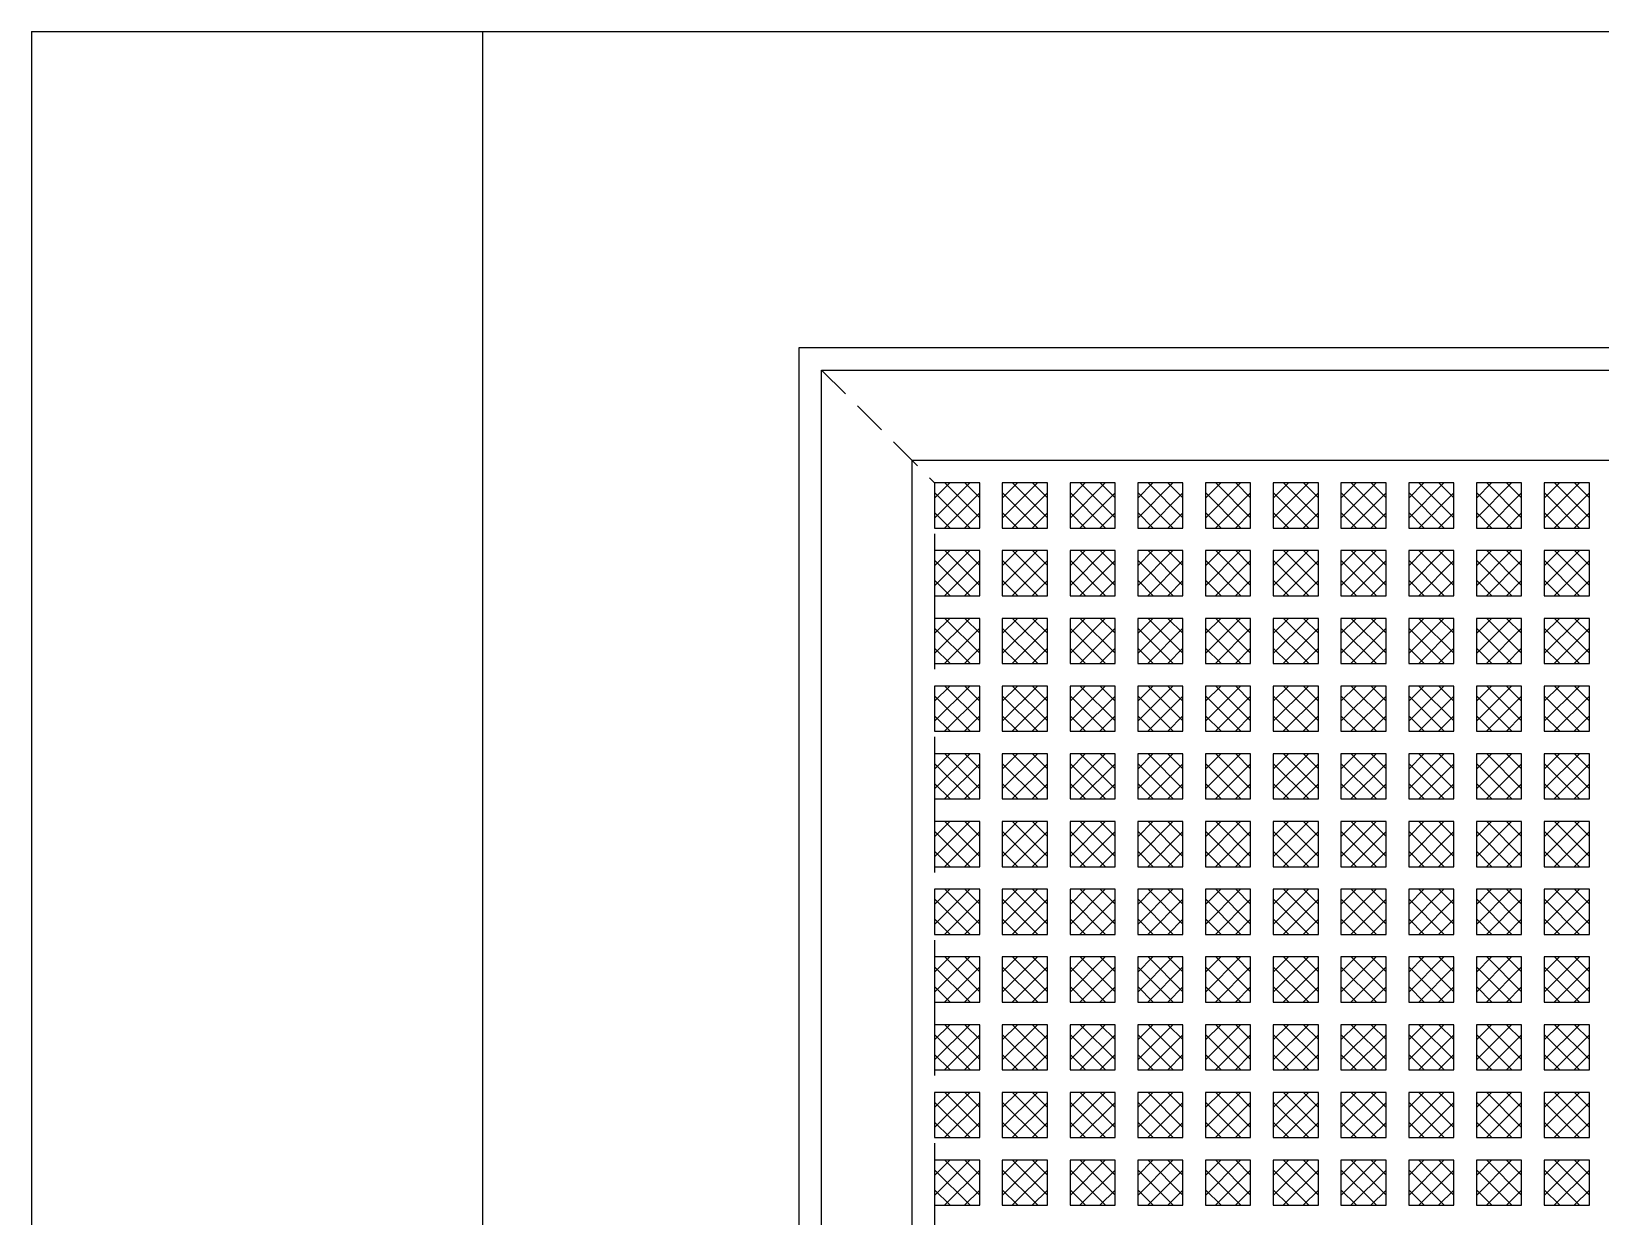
# Model space of a CAD drawing. Header units: millimetres. Extents: x -10022 to -9882, y 2919 to 3099.
# Drawn here: x -10022.1 to -9952.6, y 3046.5 to 3099 of the extents above; entities that cross this region are included whole.
import ezdxf

# ---------------------------------------------------------------- set-up
doc = ezdxf.new("R2010")
doc.units = ezdxf.units.MM
doc.header["$LTSCALE"] = 0.3
doc.linetypes.add('CENTER', pattern=[50.8, 31.75, -6.35, 6.35, -6.35])
doc.linetypes.add('DASHED', pattern=[0.75, 0.5, -0.25])
for name, color, linetype in [('1', 1, 'Continuous'), ('4', 4, 'DASHED'), ('5', 5, 'Continuous'), ('6', 6, 'CENTER')]:
    doc.layers.add(name, color=color, linetype=linetype)

# ---------------------------------------------------------------- blocks, each defined once
blk = doc.blocks.new('nap')
at = {"layer": '5'}
h = blk.add_hatch(dxfattribs=at)
h.set_pattern_fill('ANSI37', color=256, scale=5, style=0)
h.set_pattern_definition([(45, (-6417.2333, -32.8017), (-0.44194174, 0.44194174), []), (135, (-6417.2333, -32.8017), (-0.44194174, -0.44194174), [])])
h.paths.add_polyline_path([(7, 85), (5, 85), (5, 83), (7, 83)])
h = blk.add_hatch(dxfattribs=at)
h.set_pattern_fill('ANSI37', color=256, scale=5, style=0)
h.set_pattern_definition([(45, (-6414.2333, -32.8017), (-0.44194174, 0.44194174), []), (135, (-6414.2333, -32.8017), (-0.44194174, -0.44194174), [])])
h.paths.add_polyline_path([(10, 85), (8, 85), (8, 83), (10, 83)])
h = blk.add_hatch(dxfattribs=at)
h.set_pattern_fill('ANSI37', color=256, scale=5, style=0)
h.set_pattern_definition([(45, (-6411.2333, -32.8017), (-0.44194174, 0.44194174), []), (135, (-6411.2333, -32.8017), (-0.44194174, -0.44194174), [])])
h.paths.add_polyline_path([(13, 85), (11, 85), (11, 83), (13, 83)])
h = blk.add_hatch(dxfattribs=at)
h.set_pattern_fill('ANSI37', color=256, scale=5, style=0)
h.set_pattern_definition([(45, (-6408.2333, -32.8017), (-0.44194174, 0.44194174), []), (135, (-6408.2333, -32.8017), (-0.44194174, -0.44194174), [])])
h.paths.add_polyline_path([(16, 85), (14, 85), (14, 83), (16, 83)])
h = blk.add_hatch(dxfattribs=at)
h.set_pattern_fill('ANSI37', color=256, scale=5, style=0)
h.set_pattern_definition([(45, (-6405.2333, -32.8017), (-0.44194174, 0.44194174), []), (135, (-6405.2333, -32.8017), (-0.44194174, -0.44194174), [])])
h.paths.add_polyline_path([(19, 85), (17, 85), (17, 83), (19, 83)])
h = blk.add_hatch(dxfattribs=at)
h.set_pattern_fill('ANSI37', color=256, scale=5, style=0)
h.set_pattern_definition([(45, (-6402.2333, -32.8017), (-0.44194174, 0.44194174), []), (135, (-6402.2333, -32.8017), (-0.44194174, -0.44194174), [])])
h.paths.add_polyline_path([(22, 85), (20, 85), (20, 83), (22, 83)])
h = blk.add_hatch(dxfattribs=at)
h.set_pattern_fill('ANSI37', color=256, scale=5, style=0)
h.set_pattern_definition([(45, (-6399.2333, -32.8017), (-0.44194174, 0.44194174), []), (135, (-6399.2333, -32.8017), (-0.44194174, -0.44194174), [])])
h.paths.add_polyline_path([(25, 85), (23, 85), (23, 83), (25, 83)])
h = blk.add_hatch(dxfattribs=at)
h.set_pattern_fill('ANSI37', color=256, scale=5, style=0)
h.set_pattern_definition([(45, (-6396.2333, -32.8017), (-0.44194174, 0.44194174), []), (135, (-6396.2333, -32.8017), (-0.44194174, -0.44194174), [])])
h.paths.add_polyline_path([(28, 85), (26, 85), (26, 83), (28, 83)])
h = blk.add_hatch(dxfattribs=at)
h.set_pattern_fill('ANSI37', color=256, scale=5, style=0)
h.set_pattern_definition([(45, (-6393.2333, -32.8017), (-0.44194174, 0.44194174), []), (135, (-6393.2333, -32.8017), (-0.44194174, -0.44194174), [])])
h.paths.add_polyline_path([(31, 85), (29, 85), (29, 83), (31, 83)])
h = blk.add_hatch(dxfattribs=at)
h.set_pattern_fill('ANSI37', color=256, scale=5, style=0)
h.set_pattern_definition([(45, (-6390.2333, -32.8017), (-0.44194174, 0.44194174), []), (135, (-6390.2333, -32.8017), (-0.44194174, -0.44194174), [])])
h.paths.add_polyline_path([(34, 85), (32, 85), (32, 83), (34, 83)])
h = blk.add_hatch(dxfattribs=at)
h.set_pattern_fill('ANSI37', color=256, scale=5, style=0)
h.set_pattern_definition([(45, (-6417.2333, -35.8017), (-0.44194174, 0.44194174), []), (135, (-6417.2333, -35.8017), (-0.44194174, -0.44194174), [])])
h.paths.add_polyline_path([(7, 82), (5, 82), (5, 80), (7, 80)])
h = blk.add_hatch(dxfattribs=at)
h.set_pattern_fill('ANSI37', color=256, scale=5, style=0)
h.set_pattern_definition([(45, (-6414.2333, -35.8017), (-0.44194174, 0.44194174), []), (135, (-6414.2333, -35.8017), (-0.44194174, -0.44194174), [])])
h.paths.add_polyline_path([(10, 82), (8, 82), (8, 80), (10, 80)])
h = blk.add_hatch(dxfattribs=at)
h.set_pattern_fill('ANSI37', color=256, scale=5, style=0)
h.set_pattern_definition([(45, (-6411.2333, -35.8017), (-0.44194174, 0.44194174), []), (135, (-6411.2333, -35.8017), (-0.44194174, -0.44194174), [])])
h.paths.add_polyline_path([(13, 82), (11, 82), (11, 80), (13, 80)])
h = blk.add_hatch(dxfattribs=at)
h.set_pattern_fill('ANSI37', color=256, scale=5, style=0)
h.set_pattern_definition([(45, (-6408.2333, -35.8017), (-0.44194174, 0.44194174), []), (135, (-6408.2333, -35.8017), (-0.44194174, -0.44194174), [])])
h.paths.add_polyline_path([(16, 82), (14, 82), (14, 80), (16, 80)])
h = blk.add_hatch(dxfattribs=at)
h.set_pattern_fill('ANSI37', color=256, scale=5, style=0)
h.set_pattern_definition([(45, (-6405.2333, -35.8017), (-0.44194174, 0.44194174), []), (135, (-6405.2333, -35.8017), (-0.44194174, -0.44194174), [])])
h.paths.add_polyline_path([(19, 82), (17, 82), (17, 80), (19, 80)])
h = blk.add_hatch(dxfattribs=at)
h.set_pattern_fill('ANSI37', color=256, scale=5, style=0)
h.set_pattern_definition([(45, (-6402.2333, -35.8017), (-0.44194174, 0.44194174), []), (135, (-6402.2333, -35.8017), (-0.44194174, -0.44194174), [])])
h.paths.add_polyline_path([(22, 82), (20, 82), (20, 80), (22, 80)])
h = blk.add_hatch(dxfattribs=at)
h.set_pattern_fill('ANSI37', color=256, scale=5, style=0)
h.set_pattern_definition([(45, (-6399.2333, -35.8017), (-0.44194174, 0.44194174), []), (135, (-6399.2333, -35.8017), (-0.44194174, -0.44194174), [])])
h.paths.add_polyline_path([(25, 82), (23, 82), (23, 80), (25, 80)])
h = blk.add_hatch(dxfattribs=at)
h.set_pattern_fill('ANSI37', color=256, scale=5, style=0)
h.set_pattern_definition([(45, (-6396.2333, -35.8017), (-0.44194174, 0.44194174), []), (135, (-6396.2333, -35.8017), (-0.44194174, -0.44194174), [])])
h.paths.add_polyline_path([(28, 82), (26, 82), (26, 80), (28, 80)])
h = blk.add_hatch(dxfattribs=at)
h.set_pattern_fill('ANSI37', color=256, scale=5, style=0)
h.set_pattern_definition([(45, (-6393.2333, -35.8017), (-0.44194174, 0.44194174), []), (135, (-6393.2333, -35.8017), (-0.44194174, -0.44194174), [])])
h.paths.add_polyline_path([(31, 82), (29, 82), (29, 80), (31, 80)])
h = blk.add_hatch(dxfattribs=at)
h.set_pattern_fill('ANSI37', color=256, scale=5, style=0)
h.set_pattern_definition([(45, (-6390.2333, -35.8017), (-0.44194174, 0.44194174), []), (135, (-6390.2333, -35.8017), (-0.44194174, -0.44194174), [])])
h.paths.add_polyline_path([(34, 82), (32, 82), (32, 80), (34, 80)])
h = blk.add_hatch(dxfattribs=at)
h.set_pattern_fill('ANSI37', color=256, scale=5, style=0)
h.set_pattern_definition([(45, (-6417.2333, -38.8017), (-0.44194174, 0.44194174), []), (135, (-6417.2333, -38.8017), (-0.44194174, -0.44194174), [])])
h.paths.add_polyline_path([(7, 79), (5, 79), (5, 77), (7, 77)])
h = blk.add_hatch(dxfattribs=at)
h.set_pattern_fill('ANSI37', color=256, scale=5, style=0)
h.set_pattern_definition([(45, (-6414.2333, -38.8017), (-0.44194174, 0.44194174), []), (135, (-6414.2333, -38.8017), (-0.44194174, -0.44194174), [])])
h.paths.add_polyline_path([(10, 79), (8, 79), (8, 77), (10, 77)])
h = blk.add_hatch(dxfattribs=at)
h.set_pattern_fill('ANSI37', color=256, scale=5, style=0)
h.set_pattern_definition([(45, (-6411.2333, -38.8017), (-0.44194174, 0.44194174), []), (135, (-6411.2333, -38.8017), (-0.44194174, -0.44194174), [])])
h.paths.add_polyline_path([(13, 79), (11, 79), (11, 77), (13, 77)])
h = blk.add_hatch(dxfattribs=at)
h.set_pattern_fill('ANSI37', color=256, scale=5, style=0)
h.set_pattern_definition([(45, (-6408.2333, -38.8017), (-0.44194174, 0.44194174), []), (135, (-6408.2333, -38.8017), (-0.44194174, -0.44194174), [])])
h.paths.add_polyline_path([(16, 79), (14, 79), (14, 77), (16, 77)])
h = blk.add_hatch(dxfattribs=at)
h.set_pattern_fill('ANSI37', color=256, scale=5, style=0)
h.set_pattern_definition([(45, (-6405.2333, -38.8017), (-0.44194174, 0.44194174), []), (135, (-6405.2333, -38.8017), (-0.44194174, -0.44194174), [])])
h.paths.add_polyline_path([(19, 79), (17, 79), (17, 77), (19, 77)])
h = blk.add_hatch(dxfattribs=at)
h.set_pattern_fill('ANSI37', color=256, scale=5, style=0)
h.set_pattern_definition([(45, (-6402.2333, -38.8017), (-0.44194174, 0.44194174), []), (135, (-6402.2333, -38.8017), (-0.44194174, -0.44194174), [])])
h.paths.add_polyline_path([(22, 79), (20, 79), (20, 77), (22, 77)])
h = blk.add_hatch(dxfattribs=at)
h.set_pattern_fill('ANSI37', color=256, scale=5, style=0)
h.set_pattern_definition([(45, (-6399.2333, -38.8017), (-0.44194174, 0.44194174), []), (135, (-6399.2333, -38.8017), (-0.44194174, -0.44194174), [])])
h.paths.add_polyline_path([(25, 79), (23, 79), (23, 77), (25, 77)])
h = blk.add_hatch(dxfattribs=at)
h.set_pattern_fill('ANSI37', color=256, scale=5, style=0)
h.set_pattern_definition([(45, (-6396.2333, -38.8017), (-0.44194174, 0.44194174), []), (135, (-6396.2333, -38.8017), (-0.44194174, -0.44194174), [])])
h.paths.add_polyline_path([(28, 79), (26, 79), (26, 77), (28, 77)])
h = blk.add_hatch(dxfattribs=at)
h.set_pattern_fill('ANSI37', color=256, scale=5, style=0)
h.set_pattern_definition([(45, (-6393.2333, -38.8017), (-0.44194174, 0.44194174), []), (135, (-6393.2333, -38.8017), (-0.44194174, -0.44194174), [])])
h.paths.add_polyline_path([(31, 79), (29, 79), (29, 77), (31, 77)])
h = blk.add_hatch(dxfattribs=at)
h.set_pattern_fill('ANSI37', color=256, scale=5, style=0)
h.set_pattern_definition([(45, (-6390.2333, -38.8017), (-0.44194174, 0.44194174), []), (135, (-6390.2333, -38.8017), (-0.44194174, -0.44194174), [])])
h.paths.add_polyline_path([(34, 79), (32, 79), (32, 77), (34, 77)])
h = blk.add_hatch(dxfattribs=at)
h.set_pattern_fill('ANSI37', color=256, scale=5, style=0)
h.set_pattern_definition([(45, (-6417.2333, -41.8017), (-0.44194174, 0.44194174), []), (135, (-6417.2333, -41.8017), (-0.44194174, -0.44194174), [])])
h.paths.add_polyline_path([(7, 76), (5, 76), (5, 74), (7, 74)])
h = blk.add_hatch(dxfattribs=at)
h.set_pattern_fill('ANSI37', color=256, scale=5, style=0)
h.set_pattern_definition([(45, (-6414.2333, -41.8017), (-0.44194174, 0.44194174), []), (135, (-6414.2333, -41.8017), (-0.44194174, -0.44194174), [])])
h.paths.add_polyline_path([(10, 76), (8, 76), (8, 74), (10, 74)])
h = blk.add_hatch(dxfattribs=at)
h.set_pattern_fill('ANSI37', color=256, scale=5, style=0)
h.set_pattern_definition([(45, (-6411.2333, -41.8017), (-0.44194174, 0.44194174), []), (135, (-6411.2333, -41.8017), (-0.44194174, -0.44194174), [])])
h.paths.add_polyline_path([(13, 76), (11, 76), (11, 74), (13, 74)])
h = blk.add_hatch(dxfattribs=at)
h.set_pattern_fill('ANSI37', color=256, scale=5, style=0)
h.set_pattern_definition([(45, (-6408.2333, -41.8017), (-0.44194174, 0.44194174), []), (135, (-6408.2333, -41.8017), (-0.44194174, -0.44194174), [])])
h.paths.add_polyline_path([(16, 76), (14, 76), (14, 74), (16, 74)])
h = blk.add_hatch(dxfattribs=at)
h.set_pattern_fill('ANSI37', color=256, scale=5, style=0)
h.set_pattern_definition([(45, (-6405.2333, -41.8017), (-0.44194174, 0.44194174), []), (135, (-6405.2333, -41.8017), (-0.44194174, -0.44194174), [])])
h.paths.add_polyline_path([(19, 76), (17, 76), (17, 74), (19, 74)])
h = blk.add_hatch(dxfattribs=at)
h.set_pattern_fill('ANSI37', color=256, scale=5, style=0)
h.set_pattern_definition([(45, (-6402.2333, -41.8017), (-0.44194174, 0.44194174), []), (135, (-6402.2333, -41.8017), (-0.44194174, -0.44194174), [])])
h.paths.add_polyline_path([(22, 76), (20, 76), (20, 74), (22, 74)])
h = blk.add_hatch(dxfattribs=at)
h.set_pattern_fill('ANSI37', color=256, scale=5, style=0)
h.set_pattern_definition([(45, (-6399.2333, -41.8017), (-0.44194174, 0.44194174), []), (135, (-6399.2333, -41.8017), (-0.44194174, -0.44194174), [])])
h.paths.add_polyline_path([(25, 76), (23, 76), (23, 74), (25, 74)])
h = blk.add_hatch(dxfattribs=at)
h.set_pattern_fill('ANSI37', color=256, scale=5, style=0)
h.set_pattern_definition([(45, (-6396.2333, -41.8017), (-0.44194174, 0.44194174), []), (135, (-6396.2333, -41.8017), (-0.44194174, -0.44194174), [])])
h.paths.add_polyline_path([(28, 76), (26, 76), (26, 74), (28, 74)])
h = blk.add_hatch(dxfattribs=at)
h.set_pattern_fill('ANSI37', color=256, scale=5, style=0)
h.set_pattern_definition([(45, (-6393.2333, -41.8017), (-0.44194174, 0.44194174), []), (135, (-6393.2333, -41.8017), (-0.44194174, -0.44194174), [])])
h.paths.add_polyline_path([(31, 76), (29, 76), (29, 74), (31, 74)])
h = blk.add_hatch(dxfattribs=at)
h.set_pattern_fill('ANSI37', color=256, scale=5, style=0)
h.set_pattern_definition([(45, (-6390.2333, -41.8017), (-0.44194174, 0.44194174), []), (135, (-6390.2333, -41.8017), (-0.44194174, -0.44194174), [])])
h.paths.add_polyline_path([(34, 76), (32, 76), (32, 74), (34, 74)])
h = blk.add_hatch(dxfattribs=at)
h.set_pattern_fill('ANSI37', color=256, scale=5, style=0)
h.set_pattern_definition([(45, (-6417.2333, -44.8017), (-0.44194174, 0.44194174), []), (135, (-6417.2333, -44.8017), (-0.44194174, -0.44194174), [])])
h.paths.add_polyline_path([(7, 73), (5, 73), (5, 71), (7, 71)])
h = blk.add_hatch(dxfattribs=at)
h.set_pattern_fill('ANSI37', color=256, scale=5, style=0)
h.set_pattern_definition([(45, (-6414.2333, -44.8017), (-0.44194174, 0.44194174), []), (135, (-6414.2333, -44.8017), (-0.44194174, -0.44194174), [])])
h.paths.add_polyline_path([(10, 73), (8, 73), (8, 71), (10, 71)])
h = blk.add_hatch(dxfattribs=at)
h.set_pattern_fill('ANSI37', color=256, scale=5, style=0)
h.set_pattern_definition([(45, (-6411.2333, -44.8017), (-0.44194174, 0.44194174), []), (135, (-6411.2333, -44.8017), (-0.44194174, -0.44194174), [])])
h.paths.add_polyline_path([(13, 73), (11, 73), (11, 71), (13, 71)])
h = blk.add_hatch(dxfattribs=at)
h.set_pattern_fill('ANSI37', color=256, scale=5, style=0)
h.set_pattern_definition([(45, (-6408.2333, -44.8017), (-0.44194174, 0.44194174), []), (135, (-6408.2333, -44.8017), (-0.44194174, -0.44194174), [])])
h.paths.add_polyline_path([(16, 73), (14, 73), (14, 71), (16, 71)])
h = blk.add_hatch(dxfattribs=at)
h.set_pattern_fill('ANSI37', color=256, scale=5, style=0)
h.set_pattern_definition([(45, (-6405.2333, -44.8017), (-0.44194174, 0.44194174), []), (135, (-6405.2333, -44.8017), (-0.44194174, -0.44194174), [])])
h.paths.add_polyline_path([(19, 73), (17, 73), (17, 71), (19, 71)])
h = blk.add_hatch(dxfattribs=at)
h.set_pattern_fill('ANSI37', color=256, scale=5, style=0)
h.set_pattern_definition([(45, (-6402.2333, -44.8017), (-0.44194174, 0.44194174), []), (135, (-6402.2333, -44.8017), (-0.44194174, -0.44194174), [])])
h.paths.add_polyline_path([(22, 73), (20, 73), (20, 71), (22, 71)])
h = blk.add_hatch(dxfattribs=at)
h.set_pattern_fill('ANSI37', color=256, scale=5, style=0)
h.set_pattern_definition([(45, (-6399.2333, -44.8017), (-0.44194174, 0.44194174), []), (135, (-6399.2333, -44.8017), (-0.44194174, -0.44194174), [])])
h.paths.add_polyline_path([(25, 73), (23, 73), (23, 71), (25, 71)])
h = blk.add_hatch(dxfattribs=at)
h.set_pattern_fill('ANSI37', color=256, scale=5, style=0)
h.set_pattern_definition([(45, (-6396.2333, -44.8017), (-0.44194174, 0.44194174), []), (135, (-6396.2333, -44.8017), (-0.44194174, -0.44194174), [])])
h.paths.add_polyline_path([(28, 73), (26, 73), (26, 71), (28, 71)])
h = blk.add_hatch(dxfattribs=at)
h.set_pattern_fill('ANSI37', color=256, scale=5, style=0)
h.set_pattern_definition([(45, (-6393.2333, -44.8017), (-0.44194174, 0.44194174), []), (135, (-6393.2333, -44.8017), (-0.44194174, -0.44194174), [])])
h.paths.add_polyline_path([(31, 73), (29, 73), (29, 71), (31, 71)])
h = blk.add_hatch(dxfattribs=at)
h.set_pattern_fill('ANSI37', color=256, scale=5, style=0)
h.set_pattern_definition([(45, (-6390.2333, -44.8017), (-0.44194174, 0.44194174), []), (135, (-6390.2333, -44.8017), (-0.44194174, -0.44194174), [])])
h.paths.add_polyline_path([(34, 73), (32, 73), (32, 71), (34, 71)])
h = blk.add_hatch(dxfattribs=at)
h.set_pattern_fill('ANSI37', color=256, scale=5, style=0)
h.set_pattern_definition([(45, (-6417.2333, -47.8017), (-0.44194174, 0.44194174), []), (135, (-6417.2333, -47.8017), (-0.44194174, -0.44194174), [])])
h.paths.add_polyline_path([(7, 70), (5, 70), (5, 68), (7, 68)])
h = blk.add_hatch(dxfattribs=at)
h.set_pattern_fill('ANSI37', color=256, scale=5, style=0)
h.set_pattern_definition([(45, (-6414.2333, -47.8017), (-0.44194174, 0.44194174), []), (135, (-6414.2333, -47.8017), (-0.44194174, -0.44194174), [])])
h.paths.add_polyline_path([(10, 70), (8, 70), (8, 68), (10, 68)])
h = blk.add_hatch(dxfattribs=at)
h.set_pattern_fill('ANSI37', color=256, scale=5, style=0)
h.set_pattern_definition([(45, (-6411.2333, -47.8017), (-0.44194174, 0.44194174), []), (135, (-6411.2333, -47.8017), (-0.44194174, -0.44194174), [])])
h.paths.add_polyline_path([(13, 70), (11, 70), (11, 68), (13, 68)])
h = blk.add_hatch(dxfattribs=at)
h.set_pattern_fill('ANSI37', color=256, scale=5, style=0)
h.set_pattern_definition([(45, (-6408.2333, -47.8017), (-0.44194174, 0.44194174), []), (135, (-6408.2333, -47.8017), (-0.44194174, -0.44194174), [])])
h.paths.add_polyline_path([(16, 70), (14, 70), (14, 68), (16, 68)])
h = blk.add_hatch(dxfattribs=at)
h.set_pattern_fill('ANSI37', color=256, scale=5, style=0)
h.set_pattern_definition([(45, (-6405.2333, -47.8017), (-0.44194174, 0.44194174), []), (135, (-6405.2333, -47.8017), (-0.44194174, -0.44194174), [])])
h.paths.add_polyline_path([(19, 70), (17, 70), (17, 68), (19, 68)])
h = blk.add_hatch(dxfattribs=at)
h.set_pattern_fill('ANSI37', color=256, scale=5, style=0)
h.set_pattern_definition([(45, (-6402.2333, -47.8017), (-0.44194174, 0.44194174), []), (135, (-6402.2333, -47.8017), (-0.44194174, -0.44194174), [])])
h.paths.add_polyline_path([(22, 70), (20, 70), (20, 68), (22, 68)])
h = blk.add_hatch(dxfattribs=at)
h.set_pattern_fill('ANSI37', color=256, scale=5, style=0)
h.set_pattern_definition([(45, (-6399.2333, -47.8017), (-0.44194174, 0.44194174), []), (135, (-6399.2333, -47.8017), (-0.44194174, -0.44194174), [])])
h.paths.add_polyline_path([(25, 70), (23, 70), (23, 68), (25, 68)])
h = blk.add_hatch(dxfattribs=at)
h.set_pattern_fill('ANSI37', color=256, scale=5, style=0)
h.set_pattern_definition([(45, (-6396.2333, -47.8017), (-0.44194174, 0.44194174), []), (135, (-6396.2333, -47.8017), (-0.44194174, -0.44194174), [])])
h.paths.add_polyline_path([(28, 70), (26, 70), (26, 68), (28, 68)])
h = blk.add_hatch(dxfattribs=at)
h.set_pattern_fill('ANSI37', color=256, scale=5, style=0)
h.set_pattern_definition([(45, (-6393.2333, -47.8017), (-0.44194174, 0.44194174), []), (135, (-6393.2333, -47.8017), (-0.44194174, -0.44194174), [])])
h.paths.add_polyline_path([(31, 70), (29, 70), (29, 68), (31, 68)])
h = blk.add_hatch(dxfattribs=at)
h.set_pattern_fill('ANSI37', color=256, scale=5, style=0)
h.set_pattern_definition([(45, (-6390.2333, -47.8017), (-0.44194174, 0.44194174), []), (135, (-6390.2333, -47.8017), (-0.44194174, -0.44194174), [])])
h.paths.add_polyline_path([(34, 70), (32, 70), (32, 68), (34, 68)])
h = blk.add_hatch(dxfattribs=at)
h.set_pattern_fill('ANSI37', color=256, scale=5, style=0)
h.set_pattern_definition([(45, (-6417.2333, -50.8017), (-0.44194174, 0.44194174), []), (135, (-6417.2333, -50.8017), (-0.44194174, -0.44194174), [])])
h.paths.add_polyline_path([(7, 67), (5, 67), (5, 65), (7, 65)])
h = blk.add_hatch(dxfattribs=at)
h.set_pattern_fill('ANSI37', color=256, scale=5, style=0)
h.set_pattern_definition([(45, (-6414.2333, -50.8017), (-0.44194174, 0.44194174), []), (135, (-6414.2333, -50.8017), (-0.44194174, -0.44194174), [])])
h.paths.add_polyline_path([(10, 67), (8, 67), (8, 65), (10, 65)])
h = blk.add_hatch(dxfattribs=at)
h.set_pattern_fill('ANSI37', color=256, scale=5, style=0)
h.set_pattern_definition([(45, (-6411.2333, -50.8017), (-0.44194174, 0.44194174), []), (135, (-6411.2333, -50.8017), (-0.44194174, -0.44194174), [])])
h.paths.add_polyline_path([(13, 67), (11, 67), (11, 65), (13, 65)])
h = blk.add_hatch(dxfattribs=at)
h.set_pattern_fill('ANSI37', color=256, scale=5, style=0)
h.set_pattern_definition([(45, (-6408.2333, -50.8017), (-0.44194174, 0.44194174), []), (135, (-6408.2333, -50.8017), (-0.44194174, -0.44194174), [])])
h.paths.add_polyline_path([(16, 67), (14, 67), (14, 65), (16, 65)])
h = blk.add_hatch(dxfattribs=at)
h.set_pattern_fill('ANSI37', color=256, scale=5, style=0)
h.set_pattern_definition([(45, (-6405.2333, -50.8017), (-0.44194174, 0.44194174), []), (135, (-6405.2333, -50.8017), (-0.44194174, -0.44194174), [])])
h.paths.add_polyline_path([(19, 67), (17, 67), (17, 65), (19, 65)])
h = blk.add_hatch(dxfattribs=at)
h.set_pattern_fill('ANSI37', color=256, scale=5, style=0)
h.set_pattern_definition([(45, (-6402.2333, -50.8017), (-0.44194174, 0.44194174), []), (135, (-6402.2333, -50.8017), (-0.44194174, -0.44194174), [])])
h.paths.add_polyline_path([(22, 67), (20, 67), (20, 65), (22, 65)])
h = blk.add_hatch(dxfattribs=at)
h.set_pattern_fill('ANSI37', color=256, scale=5, style=0)
h.set_pattern_definition([(45, (-6399.2333, -50.8017), (-0.44194174, 0.44194174), []), (135, (-6399.2333, -50.8017), (-0.44194174, -0.44194174), [])])
h.paths.add_polyline_path([(25, 67), (23, 67), (23, 65), (25, 65)])
h = blk.add_hatch(dxfattribs=at)
h.set_pattern_fill('ANSI37', color=256, scale=5, style=0)
h.set_pattern_definition([(45, (-6396.2333, -50.8017), (-0.44194174, 0.44194174), []), (135, (-6396.2333, -50.8017), (-0.44194174, -0.44194174), [])])
h.paths.add_polyline_path([(28, 67), (26, 67), (26, 65), (28, 65)])
h = blk.add_hatch(dxfattribs=at)
h.set_pattern_fill('ANSI37', color=256, scale=5, style=0)
h.set_pattern_definition([(45, (-6393.2333, -50.8017), (-0.44194174, 0.44194174), []), (135, (-6393.2333, -50.8017), (-0.44194174, -0.44194174), [])])
h.paths.add_polyline_path([(31, 67), (29, 67), (29, 65), (31, 65)])
h = blk.add_hatch(dxfattribs=at)
h.set_pattern_fill('ANSI37', color=256, scale=5, style=0)
h.set_pattern_definition([(45, (-6390.2333, -50.8017), (-0.44194174, 0.44194174), []), (135, (-6390.2333, -50.8017), (-0.44194174, -0.44194174), [])])
h.paths.add_polyline_path([(34, 67), (32, 67), (32, 65), (34, 65)])
h = blk.add_hatch(dxfattribs=at)
h.set_pattern_fill('ANSI37', color=256, scale=5, style=0)
h.set_pattern_definition([(45, (-6417.2333, -53.8017), (-0.44194174, 0.44194174), []), (135, (-6417.2333, -53.8017), (-0.44194174, -0.44194174), [])])
h.paths.add_polyline_path([(7, 64), (5, 64), (5, 62), (7, 62)])
h = blk.add_hatch(dxfattribs=at)
h.set_pattern_fill('ANSI37', color=256, scale=5, style=0)
h.set_pattern_definition([(45, (-6414.2333, -53.8017), (-0.44194174, 0.44194174), []), (135, (-6414.2333, -53.8017), (-0.44194174, -0.44194174), [])])
h.paths.add_polyline_path([(10, 64), (8, 64), (8, 62), (10, 62)])
h = blk.add_hatch(dxfattribs=at)
h.set_pattern_fill('ANSI37', color=256, scale=5, style=0)
h.set_pattern_definition([(45, (-6411.2333, -53.8017), (-0.44194174, 0.44194174), []), (135, (-6411.2333, -53.8017), (-0.44194174, -0.44194174), [])])
h.paths.add_polyline_path([(13, 64), (11, 64), (11, 62), (13, 62)])
h = blk.add_hatch(dxfattribs=at)
h.set_pattern_fill('ANSI37', color=256, scale=5, style=0)
h.set_pattern_definition([(45, (-6408.2333, -53.8017), (-0.44194174, 0.44194174), []), (135, (-6408.2333, -53.8017), (-0.44194174, -0.44194174), [])])
h.paths.add_polyline_path([(16, 64), (14, 64), (14, 62), (16, 62)])
h = blk.add_hatch(dxfattribs=at)
h.set_pattern_fill('ANSI37', color=256, scale=5, style=0)
h.set_pattern_definition([(45, (-6405.2333, -53.8017), (-0.44194174, 0.44194174), []), (135, (-6405.2333, -53.8017), (-0.44194174, -0.44194174), [])])
h.paths.add_polyline_path([(19, 64), (17, 64), (17, 62), (19, 62)])
h = blk.add_hatch(dxfattribs=at)
h.set_pattern_fill('ANSI37', color=256, scale=5, style=0)
h.set_pattern_definition([(45, (-6402.2333, -53.8017), (-0.44194174, 0.44194174), []), (135, (-6402.2333, -53.8017), (-0.44194174, -0.44194174), [])])
h.paths.add_polyline_path([(22, 64), (20, 64), (20, 62), (22, 62)])
h = blk.add_hatch(dxfattribs=at)
h.set_pattern_fill('ANSI37', color=256, scale=5, style=0)
h.set_pattern_definition([(45, (-6399.2333, -53.8017), (-0.44194174, 0.44194174), []), (135, (-6399.2333, -53.8017), (-0.44194174, -0.44194174), [])])
h.paths.add_polyline_path([(25, 64), (23, 64), (23, 62), (25, 62)])
h = blk.add_hatch(dxfattribs=at)
h.set_pattern_fill('ANSI37', color=256, scale=5, style=0)
h.set_pattern_definition([(45, (-6396.2333, -53.8017), (-0.44194174, 0.44194174), []), (135, (-6396.2333, -53.8017), (-0.44194174, -0.44194174), [])])
h.paths.add_polyline_path([(28, 64), (26, 64), (26, 62), (28, 62)])
h = blk.add_hatch(dxfattribs=at)
h.set_pattern_fill('ANSI37', color=256, scale=5, style=0)
h.set_pattern_definition([(45, (-6393.2333, -53.8017), (-0.44194174, 0.44194174), []), (135, (-6393.2333, -53.8017), (-0.44194174, -0.44194174), [])])
h.paths.add_polyline_path([(31, 64), (29, 64), (29, 62), (31, 62)])
h = blk.add_hatch(dxfattribs=at)
h.set_pattern_fill('ANSI37', color=256, scale=5, style=0)
h.set_pattern_definition([(45, (-6390.2333, -53.8017), (-0.44194174, 0.44194174), []), (135, (-6390.2333, -53.8017), (-0.44194174, -0.44194174), [])])
h.paths.add_polyline_path([(34, 64), (32, 64), (32, 62), (34, 62)])
h = blk.add_hatch(dxfattribs=at)
h.set_pattern_fill('ANSI37', color=256, scale=5, style=0)
h.set_pattern_definition([(45, (-6417.2333, -56.8017), (-0.44194174, 0.44194174), []), (135, (-6417.2333, -56.8017), (-0.44194174, -0.44194174), [])])
h.paths.add_polyline_path([(7, 61), (5, 61), (5, 59), (7, 59)])
h = blk.add_hatch(dxfattribs=at)
h.set_pattern_fill('ANSI37', color=256, scale=5, style=0)
h.set_pattern_definition([(45, (-6414.2333, -56.8017), (-0.44194174, 0.44194174), []), (135, (-6414.2333, -56.8017), (-0.44194174, -0.44194174), [])])
h.paths.add_polyline_path([(10, 61), (8, 61), (8, 59), (10, 59)])
h = blk.add_hatch(dxfattribs=at)
h.set_pattern_fill('ANSI37', color=256, scale=5, style=0)
h.set_pattern_definition([(45, (-6411.2333, -56.8017), (-0.44194174, 0.44194174), []), (135, (-6411.2333, -56.8017), (-0.44194174, -0.44194174), [])])
h.paths.add_polyline_path([(13, 61), (11, 61), (11, 59), (13, 59)])
h = blk.add_hatch(dxfattribs=at)
h.set_pattern_fill('ANSI37', color=256, scale=5, style=0)
h.set_pattern_definition([(45, (-6408.2333, -56.8017), (-0.44194174, 0.44194174), []), (135, (-6408.2333, -56.8017), (-0.44194174, -0.44194174), [])])
h.paths.add_polyline_path([(16, 61), (14, 61), (14, 59), (16, 59)])
h = blk.add_hatch(dxfattribs=at)
h.set_pattern_fill('ANSI37', color=256, scale=5, style=0)
h.set_pattern_definition([(45, (-6405.2333, -56.8017), (-0.44194174, 0.44194174), []), (135, (-6405.2333, -56.8017), (-0.44194174, -0.44194174), [])])
h.paths.add_polyline_path([(19, 61), (17, 61), (17, 59), (19, 59)])
h = blk.add_hatch(dxfattribs=at)
h.set_pattern_fill('ANSI37', color=256, scale=5, style=0)
h.set_pattern_definition([(45, (-6402.2333, -56.8017), (-0.44194174, 0.44194174), []), (135, (-6402.2333, -56.8017), (-0.44194174, -0.44194174), [])])
h.paths.add_polyline_path([(22, 61), (20, 61), (20, 59), (22, 59)])
h = blk.add_hatch(dxfattribs=at)
h.set_pattern_fill('ANSI37', color=256, scale=5, style=0)
h.set_pattern_definition([(45, (-6399.2333, -56.8017), (-0.44194174, 0.44194174), []), (135, (-6399.2333, -56.8017), (-0.44194174, -0.44194174), [])])
h.paths.add_polyline_path([(25, 61), (23, 61), (23, 59), (25, 59)])
h = blk.add_hatch(dxfattribs=at)
h.set_pattern_fill('ANSI37', color=256, scale=5, style=0)
h.set_pattern_definition([(45, (-6396.2333, -56.8017), (-0.44194174, 0.44194174), []), (135, (-6396.2333, -56.8017), (-0.44194174, -0.44194174), [])])
h.paths.add_polyline_path([(28, 61), (26, 61), (26, 59), (28, 59)])
h = blk.add_hatch(dxfattribs=at)
h.set_pattern_fill('ANSI37', color=256, scale=5, style=0)
h.set_pattern_definition([(45, (-6393.2333, -56.8017), (-0.44194174, 0.44194174), []), (135, (-6393.2333, -56.8017), (-0.44194174, -0.44194174), [])])
h.paths.add_polyline_path([(31, 61), (29, 61), (29, 59), (31, 59)])
h = blk.add_hatch(dxfattribs=at)
h.set_pattern_fill('ANSI37', color=256, scale=5, style=0)
h.set_pattern_definition([(45, (-6390.2333, -56.8017), (-0.44194174, 0.44194174), []), (135, (-6390.2333, -56.8017), (-0.44194174, -0.44194174), [])])
h.paths.add_polyline_path([(34, 61), (32, 61), (32, 59), (34, 59)])
h = blk.add_hatch(dxfattribs=at)
h.set_pattern_fill('ANSI37', color=256, scale=5, style=0)
h.set_pattern_definition([(45, (-6417.2333, -59.8017), (-0.44194174, 0.44194174), []), (135, (-6417.2333, -59.8017), (-0.44194174, -0.44194174), [])])
h.paths.add_polyline_path([(7, 58), (5, 58), (5, 56), (7, 56)])
h = blk.add_hatch(dxfattribs=at)
h.set_pattern_fill('ANSI37', color=256, scale=5, style=0)
h.set_pattern_definition([(45, (-6414.2333, -59.8017), (-0.44194174, 0.44194174), []), (135, (-6414.2333, -59.8017), (-0.44194174, -0.44194174), [])])
h.paths.add_polyline_path([(10, 58), (8, 58), (8, 56), (10, 56)])
h = blk.add_hatch(dxfattribs=at)
h.set_pattern_fill('ANSI37', color=256, scale=5, style=0)
h.set_pattern_definition([(45, (-6411.2333, -59.8017), (-0.44194174, 0.44194174), []), (135, (-6411.2333, -59.8017), (-0.44194174, -0.44194174), [])])
h.paths.add_polyline_path([(13, 58), (11, 58), (11, 56), (13, 56)])
h = blk.add_hatch(dxfattribs=at)
h.set_pattern_fill('ANSI37', color=256, scale=5, style=0)
h.set_pattern_definition([(45, (-6408.2333, -59.8017), (-0.44194174, 0.44194174), []), (135, (-6408.2333, -59.8017), (-0.44194174, -0.44194174), [])])
h.paths.add_polyline_path([(16, 58), (14, 58), (14, 56), (16, 56)])
h = blk.add_hatch(dxfattribs=at)
h.set_pattern_fill('ANSI37', color=256, scale=5, style=0)
h.set_pattern_definition([(45, (-6405.2333, -59.8017), (-0.44194174, 0.44194174), []), (135, (-6405.2333, -59.8017), (-0.44194174, -0.44194174), [])])
h.paths.add_polyline_path([(19, 58), (17, 58), (17, 56), (19, 56)])
h = blk.add_hatch(dxfattribs=at)
h.set_pattern_fill('ANSI37', color=256, scale=5, style=0)
h.set_pattern_definition([(45, (-6402.2333, -59.8017), (-0.44194174, 0.44194174), []), (135, (-6402.2333, -59.8017), (-0.44194174, -0.44194174), [])])
h.paths.add_polyline_path([(22, 58), (20, 58), (20, 56), (22, 56)])
h = blk.add_hatch(dxfattribs=at)
h.set_pattern_fill('ANSI37', color=256, scale=5, style=0)
h.set_pattern_definition([(45, (-6399.2333, -59.8017), (-0.44194174, 0.44194174), []), (135, (-6399.2333, -59.8017), (-0.44194174, -0.44194174), [])])
h.paths.add_polyline_path([(25, 58), (23, 58), (23, 56), (25, 56)])
h = blk.add_hatch(dxfattribs=at)
h.set_pattern_fill('ANSI37', color=256, scale=5, style=0)
h.set_pattern_definition([(45, (-6396.2333, -59.8017), (-0.44194174, 0.44194174), []), (135, (-6396.2333, -59.8017), (-0.44194174, -0.44194174), [])])
h.paths.add_polyline_path([(28, 58), (26, 58), (26, 56), (28, 56)])
h = blk.add_hatch(dxfattribs=at)
h.set_pattern_fill('ANSI37', color=256, scale=5, style=0)
h.set_pattern_definition([(45, (-6393.2333, -59.8017), (-0.44194174, 0.44194174), []), (135, (-6393.2333, -59.8017), (-0.44194174, -0.44194174), [])])
h.paths.add_polyline_path([(31, 58), (29, 58), (29, 56), (31, 56)])
h = blk.add_hatch(dxfattribs=at)
h.set_pattern_fill('ANSI37', color=256, scale=5, style=0)
h.set_pattern_definition([(45, (-6390.2333, -59.8017), (-0.44194174, 0.44194174), []), (135, (-6390.2333, -59.8017), (-0.44194174, -0.44194174), [])])
h.paths.add_polyline_path([(34, 58), (32, 58), (32, 56), (34, 56)])
h = blk.add_hatch(dxfattribs=at)
h.set_pattern_fill('ANSI37', color=256, scale=5, style=0)
h.set_pattern_definition([(45, (-6417.2333, -62.8017), (-0.44194174, 0.44194174), []), (135, (-6417.2333, -62.8017), (-0.44194174, -0.44194174), [])])
h.paths.add_polyline_path([(7, 55), (5, 55), (5, 53), (7, 53)])
h = blk.add_hatch(dxfattribs=at)
h.set_pattern_fill('ANSI37', color=256, scale=5, style=0)
h.set_pattern_definition([(45, (-6414.2333, -62.8017), (-0.44194174, 0.44194174), []), (135, (-6414.2333, -62.8017), (-0.44194174, -0.44194174), [])])
h.paths.add_polyline_path([(10, 55), (8, 55), (8, 53), (10, 53)])
h = blk.add_hatch(dxfattribs=at)
h.set_pattern_fill('ANSI37', color=256, scale=5, style=0)
h.set_pattern_definition([(45, (-6411.2333, -62.8017), (-0.44194174, 0.44194174), []), (135, (-6411.2333, -62.8017), (-0.44194174, -0.44194174), [])])
h.paths.add_polyline_path([(13, 55), (11, 55), (11, 53), (13, 53)])
h = blk.add_hatch(dxfattribs=at)
h.set_pattern_fill('ANSI37', color=256, scale=5, style=0)
h.set_pattern_definition([(45, (-6408.2333, -62.8017), (-0.44194174, 0.44194174), []), (135, (-6408.2333, -62.8017), (-0.44194174, -0.44194174), [])])
h.paths.add_polyline_path([(16, 55), (14, 55), (14, 53), (16, 53)])
h = blk.add_hatch(dxfattribs=at)
h.set_pattern_fill('ANSI37', color=256, scale=5, style=0)
h.set_pattern_definition([(45, (-6405.2333, -62.8017), (-0.44194174, 0.44194174), []), (135, (-6405.2333, -62.8017), (-0.44194174, -0.44194174), [])])
h.paths.add_polyline_path([(19, 55), (17, 55), (17, 53), (19, 53)])
h = blk.add_hatch(dxfattribs=at)
h.set_pattern_fill('ANSI37', color=256, scale=5, style=0)
h.set_pattern_definition([(45, (-6402.2333, -62.8017), (-0.44194174, 0.44194174), []), (135, (-6402.2333, -62.8017), (-0.44194174, -0.44194174), [])])
h.paths.add_polyline_path([(22, 55), (20, 55), (20, 53), (22, 53)])
h = blk.add_hatch(dxfattribs=at)
h.set_pattern_fill('ANSI37', color=256, scale=5, style=0)
h.set_pattern_definition([(45, (-6399.2333, -62.8017), (-0.44194174, 0.44194174), []), (135, (-6399.2333, -62.8017), (-0.44194174, -0.44194174), [])])
h.paths.add_polyline_path([(25, 55), (23, 55), (23, 53), (25, 53)])
h = blk.add_hatch(dxfattribs=at)
h.set_pattern_fill('ANSI37', color=256, scale=5, style=0)
h.set_pattern_definition([(45, (-6396.2333, -62.8017), (-0.44194174, 0.44194174), []), (135, (-6396.2333, -62.8017), (-0.44194174, -0.44194174), [])])
h.paths.add_polyline_path([(28, 55), (26, 55), (26, 53), (28, 53)])
h = blk.add_hatch(dxfattribs=at)
h.set_pattern_fill('ANSI37', color=256, scale=5, style=0)
h.set_pattern_definition([(45, (-6393.2333, -62.8017), (-0.44194174, 0.44194174), []), (135, (-6393.2333, -62.8017), (-0.44194174, -0.44194174), [])])
h.paths.add_polyline_path([(31, 55), (29, 55), (29, 53), (31, 53)])
h = blk.add_hatch(dxfattribs=at)
h.set_pattern_fill('ANSI37', color=256, scale=5, style=0)
h.set_pattern_definition([(45, (-6390.2333, -62.8017), (-0.44194174, 0.44194174), []), (135, (-6390.2333, -62.8017), (-0.44194174, -0.44194174), [])])
h.paths.add_polyline_path([(34, 55), (32, 55), (32, 53), (34, 53)])
at = {"layer": '1'}
for p, q in [((0, 0), (0, 90)), ((0, 90), (90, 90)), ((4, 86), (4, 4)), ((4, 86), (45, 86))]:
    blk.add_line(p, q, dxfattribs=at)
at = {"layer": '6'}
for points in [[(5, 83), (7, 83), (7, 85), (5, 85)], [(8, 83), (10, 83), (10, 85), (8, 85)], [(11, 83), (13, 83), (13, 85), (11, 85)], [(14, 83), (16, 83), (16, 85), (14, 85)], [(17, 83), (19, 83), (19, 85), (17, 85)], [(20, 83), (22, 83), (22, 85), (20, 85)], [(23, 83), (25, 83), (25, 85), (23, 85)], [(26, 83), (28, 83), (28, 85), (26, 85)], [(29, 83), (31, 83), (31, 85), (29, 85)], [(32, 83), (34, 83), (34, 85), (32, 85)], [(5, 80), (7, 80), (7, 82), (5, 82)], [(8, 80), (10, 80), (10, 82), (8, 82)], [(11, 80), (13, 80), (13, 82), (11, 82)], [(14, 80), (16, 80), (16, 82), (14, 82)], [(17, 80), (19, 80), (19, 82), (17, 82)], [(20, 80), (22, 80), (22, 82), (20, 82)], [(23, 80), (25, 80), (25, 82), (23, 82)], [(26, 80), (28, 80), (28, 82), (26, 82)], [(29, 80), (31, 80), (31, 82), (29, 82)], [(32, 80), (34, 80), (34, 82), (32, 82)], [(5, 77), (7, 77), (7, 79), (5, 79)], [(8, 77), (10, 77), (10, 79), (8, 79)], [(11, 77), (13, 77), (13, 79), (11, 79)], [(14, 77), (16, 77), (16, 79), (14, 79)], [(17, 77), (19, 77), (19, 79), (17, 79)], [(20, 77), (22, 77), (22, 79), (20, 79)], [(23, 77), (25, 77), (25, 79), (23, 79)], [(26, 77), (28, 77), (28, 79), (26, 79)], [(29, 77), (31, 77), (31, 79), (29, 79)], [(32, 77), (34, 77), (34, 79), (32, 79)], [(5, 74), (7, 74), (7, 76), (5, 76)], [(8, 74), (10, 74), (10, 76), (8, 76)], [(11, 74), (13, 74), (13, 76), (11, 76)], [(14, 74), (16, 74), (16, 76), (14, 76)], [(17, 74), (19, 74), (19, 76), (17, 76)], [(20, 74), (22, 74), (22, 76), (20, 76)], [(23, 74), (25, 74), (25, 76), (23, 76)], [(26, 74), (28, 74), (28, 76), (26, 76)], [(29, 74), (31, 74), (31, 76), (29, 76)], [(32, 74), (34, 74), (34, 76), (32, 76)], [(5, 71), (7, 71), (7, 73), (5, 73)], [(8, 71), (10, 71), (10, 73), (8, 73)], [(11, 71), (13, 71), (13, 73), (11, 73)], [(14, 71), (16, 71), (16, 73), (14, 73)], [(17, 71), (19, 71), (19, 73), (17, 73)], [(20, 71), (22, 71), (22, 73), (20, 73)], [(23, 71), (25, 71), (25, 73), (23, 73)], [(26, 71), (28, 71), (28, 73), (26, 73)], [(29, 71), (31, 71), (31, 73), (29, 73)], [(32, 71), (34, 71), (34, 73), (32, 73)], [(5, 68), (7, 68), (7, 70), (5, 70)], [(8, 68), (10, 68), (10, 70), (8, 70)], [(11, 68), (13, 68), (13, 70), (11, 70)], [(14, 68), (16, 68), (16, 70), (14, 70)], [(17, 68), (19, 68), (19, 70), (17, 70)], [(20, 68), (22, 68), (22, 70), (20, 70)], [(23, 68), (25, 68), (25, 70), (23, 70)], [(26, 68), (28, 68), (28, 70), (26, 70)], [(29, 68), (31, 68), (31, 70), (29, 70)], [(32, 68), (34, 68), (34, 70), (32, 70)], [(5, 65), (7, 65), (7, 67), (5, 67)], [(8, 65), (10, 65), (10, 67), (8, 67)], [(11, 65), (13, 65), (13, 67), (11, 67)], [(14, 65), (16, 65), (16, 67), (14, 67)], [(17, 65), (19, 65), (19, 67), (17, 67)], [(20, 65), (22, 65), (22, 67), (20, 67)], [(23, 65), (25, 65), (25, 67), (23, 67)], [(26, 65), (28, 65), (28, 67), (26, 67)], [(29, 65), (31, 65), (31, 67), (29, 67)], [(32, 65), (34, 65), (34, 67), (32, 67)], [(5, 62), (7, 62), (7, 64), (5, 64)], [(8, 62), (10, 62), (10, 64), (8, 64)], [(11, 62), (13, 62), (13, 64), (11, 64)], [(14, 62), (16, 62), (16, 64), (14, 64)], [(17, 62), (19, 62), (19, 64), (17, 64)], [(20, 62), (22, 62), (22, 64), (20, 64)], [(23, 62), (25, 62), (25, 64), (23, 64)], [(26, 62), (28, 62), (28, 64), (26, 64)], [(29, 62), (31, 62), (31, 64), (29, 64)], [(32, 62), (34, 62), (34, 64), (32, 64)], [(5, 59), (7, 59), (7, 61), (5, 61)], [(8, 59), (10, 59), (10, 61), (8, 61)], [(11, 59), (13, 59), (13, 61), (11, 61)], [(14, 59), (16, 59), (16, 61), (14, 61)], [(17, 59), (19, 59), (19, 61), (17, 61)], [(20, 59), (22, 59), (22, 61), (20, 61)], [(23, 59), (25, 59), (25, 61), (23, 61)], [(26, 59), (28, 59), (28, 61), (26, 61)], [(29, 59), (31, 59), (31, 61), (29, 61)], [(32, 59), (34, 59), (34, 61), (32, 61)], [(5, 56), (7, 56), (7, 58), (5, 58)], [(8, 56), (10, 56), (10, 58), (8, 58)], [(11, 56), (13, 56), (13, 58), (11, 58)], [(14, 56), (16, 56), (16, 58), (14, 58)], [(17, 56), (19, 56), (19, 58), (17, 58)], [(20, 56), (22, 56), (22, 58), (20, 58)], [(23, 56), (25, 56), (25, 58), (23, 58)], [(26, 56), (28, 56), (28, 58), (26, 58)], [(29, 56), (31, 56), (31, 58), (29, 58)], [(32, 56), (34, 56), (34, 58), (32, 58)], [(5, 53), (7, 53), (7, 55), (5, 55)], [(8, 53), (10, 53), (10, 55), (8, 55)], [(11, 53), (13, 53), (13, 55), (11, 55)], [(14, 53), (16, 53), (16, 55), (14, 55)], [(17, 53), (19, 53), (19, 55), (17, 55)], [(20, 53), (22, 53), (22, 55), (20, 55)], [(23, 53), (25, 53), (25, 55), (23, 55)], [(26, 53), (28, 53), (28, 55), (26, 55)], [(29, 53), (31, 53), (31, 55), (29, 55)], [(32, 53), (34, 53), (34, 55), (32, 55)]]:
    blk.add_lwpolyline(points, close=True, dxfattribs=at)

msp = doc.modelspace()

# ---------------------------------------------------------------- linework, layer by layer
for p, q in [((-10022.057, 3099.02), (-10022.057, 2919.02)), ((-10022.057, 3099.02), (-9882.057, 3099.02)), ((-9988.057, 2993.02), (-9988.057, 3085.02)), ((-9988.057, 3085.02), (-9896.057, 3085.02))]:
    msp.add_line(p, q)
at = {"ltscale": 10}
msp.add_line((-10002.057, 2979.02), (-10002.057, 3099.02), dxfattribs=at)
at = {"layer": '4', "ltscale": 10}
for p, q in [((-9987.057, 3084.02), (-9982.057, 3079.02)), ((-9982.057, 3079.02), (-9982.057, 2999.02))]:
    msp.add_line(p, q, dxfattribs=at)

# ---------------------------------------------------------------- block references
msp.add_blockref('nap', (-9987.057, 2994.02))

doc.saveas('drawing.dxf')
